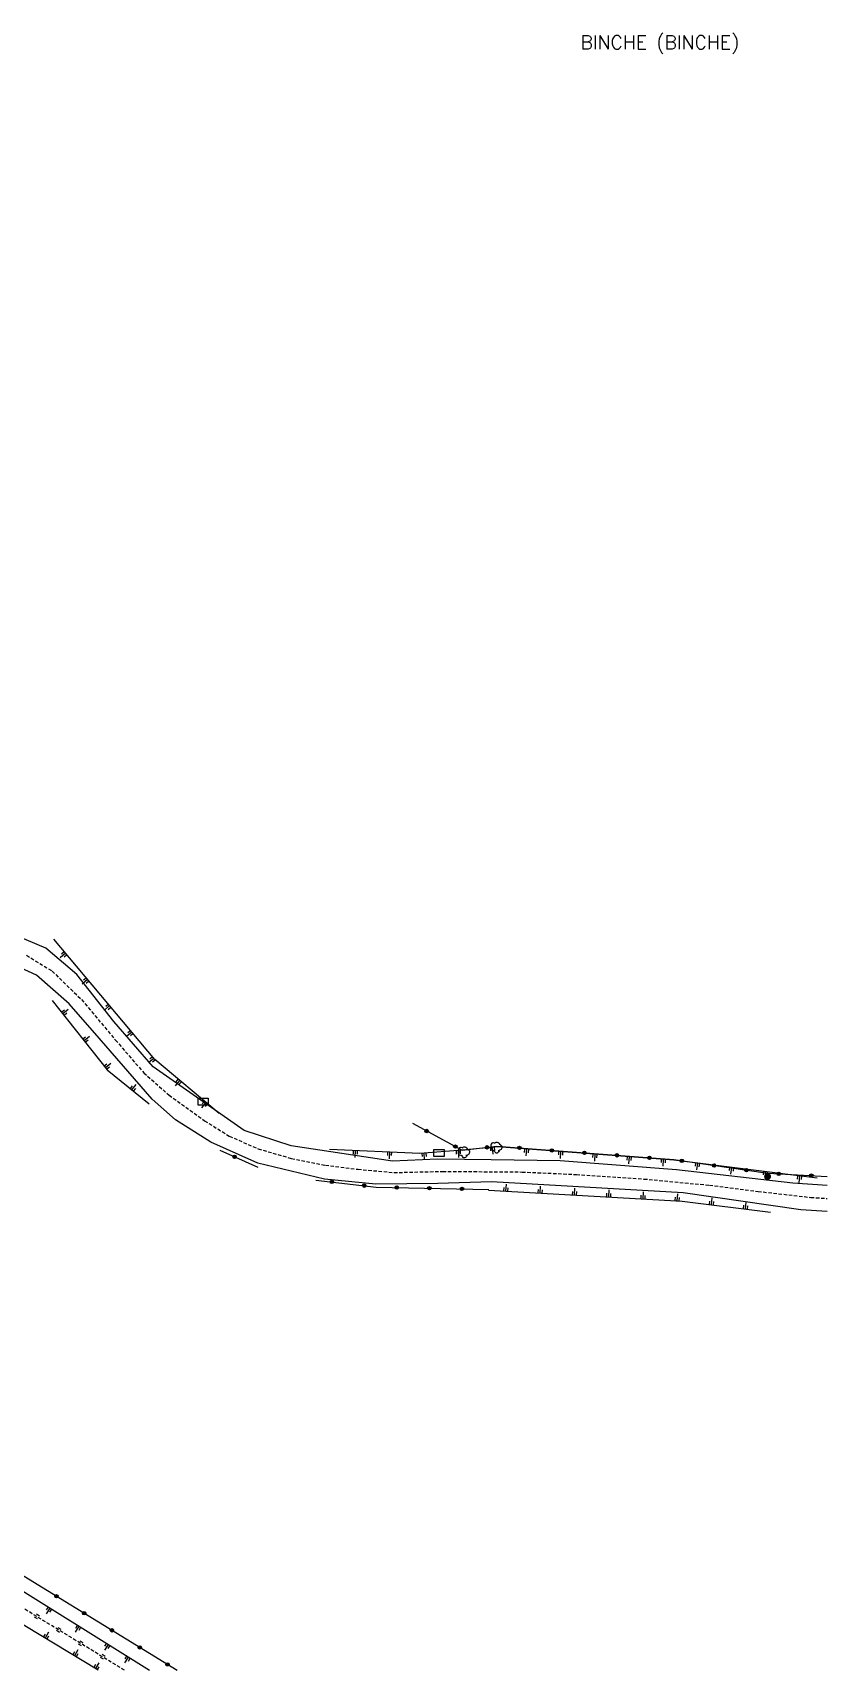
# Model space of a CAD drawing. Header units: millimetres. Extents: x 136000 to 137000, y 121000 to 122000.
# Drawn here: x 136884.3 to 137000, y 121000 to 121238.7 of the extents above; entities that cross this region are included whole.
import ezdxf
from ezdxf.enums import TextEntityAlignment as Align

# ---------------------------------------------------------------- set-up
doc = ezdxf.new("R2010")
doc.units = ezdxf.units.MM
doc.linetypes.add('DASHED', pattern=[0.75, 0.5, -0.25])
doc.layers.get('0').update_dxf_attribs({"linetype": 'CONTINUOUS'})
for name, color, linetype in [('W0001', 6, 'DASHED'), ('W0008', 7, 'CONTINUOUS'), ('W0211', 2, 'CONTINUOUS'), ('W0220', 5, 'DASHED'), ('W0300', 7, 'CONTINUOUS'), ('W0322', 7, 'CONTINUOUS'), ('W0980', 7, 'CONTINUOUS'), ('W1471', 7, 'CONTINUOUS'), ('W1473', 7, 'CONTINUOUS')]:
    doc.layers.add(name, color=color, linetype=linetype)
doc.styles.get("Standard").update_dxf_attribs({"font": 'romans.shx', "width": 0.85})

# ---------------------------------------------------------------- blocks, each defined once
blk = doc.blocks.new('t211o')
at = {"color": 0, "linetype": 'Continuous'}
for p, q in [((-0.29, 0.5), (-0.29, 0)), ((0, 1), (0, 0)), ((0.29, 0.5), (0.29, 0))]:
    blk.add_line(p, q, dxfattribs=at)
blk = doc.blocks.new('t322o')
at = {"color": 0, "linetype": 'Continuous'}
for radius in [0.25, 0.15]:
    blk.add_circle((0, 0), radius, dxfattribs=at)
blk = doc.blocks.new('t220o')
at = {"color": 0, "linetype": 'Continuous'}
for p, q in [((-0.25, 0.25), (0.25, 0.25)), ((-0.25, -0.25), (0.25, -0.25))]:
    blk.add_line(p, q, dxfattribs=at)
blk = doc.blocks.new('T300')
for p, q in [((-0.8, 0.51), (-0.86, 0.34)), ((-0.86, 0.34), (-0.86, 0.17)), ((-0.86, 0.17), (-0.74, 0.06)), ((-0.69, 0.63), (-0.8, 0.51)), ((-0.8, -0.06), (-0.74, 0.06)), ((-0.74, 0.06), (-0.69, 0.11)), ((-0.57, 0.69), (-0.69, 0.63)), ((-0.46, 0.69), (-0.57, 0.69)), ((-0.29, 0.63), (-0.46, 0.69)), ((-0.29, 0.63), (-0.17, 0.74)), ((-0.23, 0.57), (-0.29, 0.63)), ((-0.17, 0.74), (-0.06, 0.8)), ((-0.06, 0.8), (0.06, 0.8)), ((0.06, 0.8), (0.23, 0.74)), ((0.23, 0.74), (0.34, 0.63)), ((0.34, 0.63), (0.4, 0.51)), ((0.46, 0.46), (0.34, 0.46)), ((0.4, 0.51), (0.4, 0.46)), ((0.57, 0.4), (0.46, 0.46)), ((0.57, 0.4), (0.69, 0.29)), ((0.69, 0.29), (0.74, 0.17)), ((0.74, 0.06), (0.69, -0.17)), ((0.74, 0.17), (0.74, 0.06)), ((-0.8, -0.17), (-0.8, -0.06)), ((-0.8, -0.23), (-0.8, -0.17)), ((-0.74, -0.34), (-0.8, -0.23)), ((-0.69, -0.4), (-0.74, -0.34)), ((-0.51, -0.46), (-0.69, -0.4)), ((-0.4, -0.46), (-0.51, -0.46)), ((-0.4, -0.46), (-0.34, -0.46)), ((-0.34, -0.46), (-0.34, -0.4)), ((-0.34, -0.51), (-0.34, -0.46)), ((-0.29, -0.63), (-0.34, -0.51)), ((-0.17, -0.74), (-0.29, -0.63)), ((-0.06, -0.8), (-0.17, -0.74)), ((0.06, -0.8), (-0.06, -0.8)), ((0.17, -0.74), (0.06, -0.8)), ((0.23, -0.69), (0.17, -0.74)), ((0.29, -0.46), (0.23, -0.46)), ((0.29, -0.63), (0.23, -0.69)), ((0.46, -0.4), (0.29, -0.46)), ((0.34, -0.51), (0.29, -0.63)), ((0.34, -0.51), (0.34, -0.46)), ((0.57, -0.34), (0.46, -0.4)), ((0.63, -0.29), (0.57, -0.34)), ((0.69, -0.17), (0.63, -0.29))]:
    blk.add_line(p, q)
blk = doc.blocks.new('T1471')
at = {"color": 0, "linetype": 'Continuous', "flags": 128}
blk.add_lwpolyline([(-0.75, -0.5), (-0.75, 0.5), (0.75, 0.5), (0.75, -0.5), (-0.75, -0.5)], dxfattribs=at)
blk = doc.blocks.new('T1473')
at = {"color": 0, "linetype": 'Continuous', "const_width": 0.5, "flags": 128}
blk.add_lwpolyline([(-0.25, 0, 1), (0.25, 0, 1)], format="xyb", close=True, dxfattribs=at)

msp = doc.modelspace()

# ---------------------------------------------------------------- linework, layer by layer
at = {"layer": 'W0001'}
msp.add_lwpolyline([(136883.36, 121104.21), (136887.08, 121101.91), (136891.38, 121097.74), (136896.31, 121091.85), (136900.44, 121087.08), (136904.12, 121083.82), (136909.3, 121080.09), (136912.9, 121077.85), (136917.1, 121076), (136921.93, 121074.6), (136926.89, 121073.62), (136931.65, 121073.02), (136936.88, 121072.54), (136943.99, 121072.71), (136955.56, 121072.62), (136963.46, 121072.26), (136973.3, 121071.6), (136982.85, 121070.7), (136989.93, 121069.79), (136997.61, 121068.92), (137000, 121068.77)], dxfattribs=at)
at = {"layer": 'W0008'}
for points in [[(137000, 121070.66), (136995, 121070.99), (136978.02, 121072.94), (136961.1, 121074.25), (136951.06, 121074.37), (136943.21, 121074.47), (136936.68, 121074.2), (136921.91, 121076.43), (136915.06, 121078.66), (136901.81, 121087.94), (136896.08, 121094.56), (136890.7, 121101.41), (136886.19, 121105.23), (136881.7, 121107.13)], [(137000, 121066.88), (136996.14, 121067.13), (136978.99, 121069.56), (136951.07, 121071.18), (136943.29, 121070.94), (136934.26, 121070.84), (136926.78, 121071.56), (136917.05, 121073.92), (136910.22, 121076.97), (136905.08, 121080.24), (136901.64, 121083.25), (136893.95, 121092.13), (136889.58, 121097.13), (136884.8, 121101.29), (136880.15, 121103.47), (136874.73, 121104.59), (136866.59, 121104.75), (136860.63, 121103.54), (136855.57, 121101.56), (136850.47, 121098.24), (136846.62, 121095.06), (136842.85, 121091.68), (136842, 121090.51), (136838.71, 121088.75)]]:
    msp.add_lwpolyline(points, dxfattribs=at)
at = {"layer": 'W0211'}
for points in [[(136911.44, 121081.15), (136902.07, 121089), (136887.32, 121106.58)], [(136887.11, 121097.64), (136895.1, 121087.52), (136901.2, 121082.54)], [(136998.51, 121071.73), (136977.65, 121074.35), (136951.9, 121076.27), (136946.83, 121075.79), (136940.67, 121075.34), (136927.51, 121075.89)], [(136950.66, 121069.99), (136978.88, 121068.39), (136991.73, 121066.76)]]:
    msp.add_lwpolyline(points, dxfattribs=at)
at = {"layer": 'W0211', "flags": 128}
for points in [[(136785.64, 121072.76), (136787.82, 121069.28), (136811.06, 121055.12), (136825.57, 121046.65), (136838.86, 121039.16), (136848.34, 121032.41), (136861.64, 121024.73), (136895.43, 121003.68), (136901.25, 121000)], [(136893.8, 121000), (136878.91, 121008.99), (136846.3, 121029.39), (136818.18, 121046.65), (136795.49, 121058.78), (136782.05, 121068.52)]]:
    msp.add_lwpolyline(points, dxfattribs=at)
at = {"layer": 'W0220', "flags": 128}
msp.add_lwpolyline([(136897.63, 121000), (136873.04, 121015.07), (136845.12, 121032.37), (136836.62, 121037.9), (136815.73, 121050.38), (136796.95, 121060.53), (136782, 121071.29)], dxfattribs=at)
at = {"layer": 'W0322'}
msp.add_line((136911.5, 121075.8), (136917.04, 121073.31), dxfattribs=at)
at = {"layer": 'W0322', "flags": 128}
msp.add_lwpolyline([(136734.25, 121125.67), (136731.75, 121125.87), (136731.02, 121123.8), (136732.45, 121118.68), (136735.26, 121114.22), (136738.88, 121109.66), (136743.22, 121104.66), (136747.87, 121100.09), (136756.29, 121093.34), (136774.17, 121080.82), (136784.42, 121073.62), (136785.64, 121072.76), (136808.9, 121058.53), (136822.51, 121050.18), (136840.35, 121040.01), (136851.35, 121033.12), (136874.92, 121018.65), (136905.28, 121000)], dxfattribs=at)
at = {"layer": 'W0322'}
for points in [[(136939.57, 121079.73), (136946.82, 121075.79), (136951.86, 121076.38), (136977.66, 121074.42), (136991.37, 121072.43), (137000, 121071.98)], [(136925.48, 121071.44), (136934.31, 121070.43), (136950.7, 121070.06)]]:
    msp.add_lwpolyline(points, dxfattribs=at)

# ---------------------------------------------------------------- block references
at = {"layer": 'W0211'}
for p, rotation in [((136889.04, 121104.54), 129.991304443029), ((136892.25, 121100.71), 129.991304443029), ((136888.66, 121095.67), 308.2883776912349), ((136895.46, 121096.87), 129.991304443029), ((136891.76, 121091.75), 308.2883776912349), ((136898.68, 121093.04), 129.991304443029), ((136894.86, 121087.82), 308.2883776912349), ((136901.89, 121089.21), 129.991304443029), ((136898.67, 121084.6), 320.7837489878889), ((136905.69, 121085.97), 140.0516706549363), ((136909.52, 121082.76), 140.0516706549363), ((136951.24, 121076.21), 185.5102613811086), ((136956.23, 121075.95), 175.7247482037432), ((136931.29, 121075.73), 177.6247522526979), ((136936.28, 121075.52), 177.6247522526979), ((136941.28, 121075.38), 184.120080191064), ((136946.27, 121075.74), 184.120080191064), ((136961.21, 121075.58), 175.7247482037432), ((136966.2, 121075.21), 175.7247482037432), ((136971.19, 121074.83), 175.7247482037432), ((136976.17, 121074.46), 175.7247482037432), ((136981.14, 121073.91), 172.8465235671587), ((136986.1, 121073.29), 172.8465235671587), ((136991.06, 121072.67), 172.8465235671587), ((136996.02, 121072.04), 172.8465235671587), ((136953.15, 121069.84), 356.7678085706087), ((136958.14, 121069.56), 356.7678085706087), ((136963.14, 121069.28), 356.7678085706087), ((136968.13, 121069), 356.7678085706087), ((136973.12, 121068.72), 356.7678085706087), ((136978.11, 121068.43), 356.7678085706087), ((136983.08, 121067.86), 352.7844077949921), ((136988.04, 121067.23), 352.7844077949921), ((136886.79, 121009.06), 148.071208941238), ((136886.05, 121004.68), 328.8544469021055), ((136891.03, 121006.42), 148.0712089417844), ((136890.33, 121002.1), 328.8544469015864), ((136895.28, 121003.77), 148.0712089414166), ((136898.23, 121001.91), 147.7042339933764), ((136893.39, 121000.24), 328.8544469015491)]:
    msp.add_blockref('t211o', p, dxfattribs=dict(at, rotation=rotation))
at = {"layer": 'W0220', "rotation": 148.4973284712495}
for p in [(136884.88, 121007.82), (136888.07, 121005.86), (136891.27, 121003.9), (136894.47, 121001.94)]:
    msp.add_blockref('t220o', p, dxfattribs=at)
at = {"layer": 'W0300'}
for p in [(136947.14, 121075.49), (136951.85, 121076.18)]:
    msp.add_blockref('T300', p, dxfattribs=at)
at = {"layer": 'W0322'}
for p, rotation in [((136941.65, 121078.59), 331.4560179645345), ((136945.83, 121076.32), 331.4560179645345), ((136950.42, 121076.21), 6.675607968377969), ((136955.15, 121076.13), 355.6578747140612), ((136959.88, 121075.77), 355.6578747140612), ((136913.67, 121074.83), 335.7550165432559), ((136964.62, 121075.41), 355.6578747140612), ((136969.36, 121075.05), 355.6578747140612), ((136974.09, 121074.69), 355.6578747140612), ((136978.82, 121074.25), 351.7617957334087), ((136983.52, 121073.57), 351.7617957334087), ((136927.84, 121071.17), 353.4705039219487), ((136988.22, 121072.89), 351.7617957334087), ((136992.94, 121072.35), 357.0318054437059), ((136997.68, 121072.1), 357.0318054437059), ((136932.56, 121070.63), 353.4705039219487), ((136937.29, 121070.36), 358.7037518382417), ((136942.04, 121070.25), 358.7037518382417), ((136946.79, 121070.15), 358.7037518382417), ((136887.71, 121010.79), 328.4367083336974), ((136891.75, 121008.31), 328.4367083336974), ((136895.8, 121005.82), 328.4367083336974), ((136899.85, 121003.33), 328.4367083336974), ((136903.89, 121000.85), 328.4367083336974)]:
    msp.add_blockref('t322o', p, dxfattribs=dict(at, rotation=rotation))
at = {"layer": 'W1471'}
for p in [(136909.09, 121082.86), (136943.43, 121075.4)]:
    msp.add_blockref('T1471', p, dxfattribs=at)
at = {"layer": 'W1473'}
msp.add_blockref('T1473', (136991.31, 121071.96), dxfattribs=at)
msp.add_blockref('T1473', (136991.31, 121071.96), dxfattribs=at)

# ---------------------------------------------------------------- texts
at = {"layer": 'W0980'}
msp.add_text('BINCHE (BINCHE)', height=2, dxfattribs=at).set_placement((136975.62, 121237.14), align=Align.MIDDLE)

doc.saveas('drawing.dxf')
